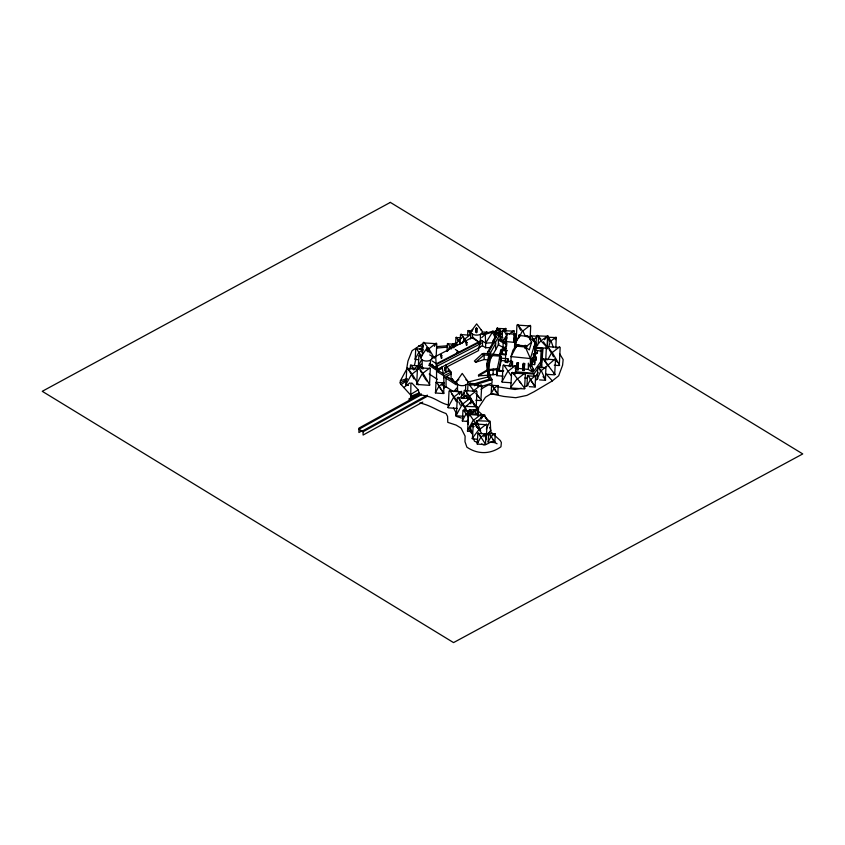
<?xml version="1.0" encoding="UTF-8"?>
<svg xmlns="http://www.w3.org/2000/svg" width="845" height="845" viewBox="0 0 845 845"><rect width="100%" height="100%" fill="white"/><g stroke="black" fill="none" stroke-linecap="round" stroke-linejoin="round"><path stroke-width="1.27" d="M501.645 354.372L501.919 353.125M537.293 378.486L537.758 367.11L545.912 367.659L545.384 380.292L539.564 379.901M516.2 341.517L516.918 325.061L530.692 325.99L530.142 338.655M546.979 348.974L547.528 337.239L556.295 337.599L555.809 348.024M410.269 368.885L410.448 365.315L418.592 365.864L418.476 368.24M436.157 356.653L436.791 343.757L423.018 342.827L422.384 355.724L418.877 355.449L418.359 366.138L420.683 366.286M447.016 351.193L447.385 343.767L453.987 344.211L453.807 347.918M455.518 346.154L455.941 337.493L461.444 337.863M460.039 344.274L460.514 334.557L470.697 335.243L470.528 338.887M461.507 398.365L461.824 391.911L449.033 391.045L448.209 407.829L457.166 408.431M463.778 398.312L464.158 390.559L476.96 391.425L476.2 406.91M467.602 335.549L467.834 330.796L472.492 331.113M470.802 403.825L471.056 398.66L457.282 397.731L456.395 415.793L463.916 416.3M470.982 413.3L471.098 410.923M477.647 386.281L477.763 383.905L469.609 383.355M477.488 409.888L477.605 407.417M481.027 419.194L481.217 415.317L468.426 414.462L467.602 431.235L471.436 431.499M488.199 442.136L488.621 433.474L495.223 433.918L494.8 442.579L489.297 442.21M515.429 373.986L515.809 366.234L503.007 365.378L502.183 382.151L511.14 382.764M526.984 385.309L527.449 375.814L535.603 376.363L535.075 387.042L529.255 386.651M530.259 339.363L530.438 335.803L538.592 336.352L538.233 343.482M545.638 362.051L546.398 346.577L560.172 347.496L559.284 365.558L554.278 365.23M410.913 383.303L410.744 396.358L410.459 398.164L409.086 399.041L410.543 399.759M467.602 390.897L467.972 384.623L481.745 385.552L480.858 400.604L475.851 400.266M486.171 439.822L487.058 424.771L473.284 423.841L472.397 438.893L477.404 439.231M540.515 363.318L541.233 348.879L534.991 347.77M541.222 367.649L541.74 358.871L555.514 359.801L554.626 374.853L545.859 374.261M533.86 346.925L542.701 348.489L541.835 363.107L533.797 374.082L533.797 376.405M542.342 359.231L542.701 348.489M414.525 365.051L415.856 358.766M493.184 369.096L493.11 374.715L493.184 373.743M500.092 353.728L500.356 353.009M503.715 370.797L498.497 370.363L501.222 358.153L508.025 358.829L508.025 361.153L507.602 362.568L505.373 362.347L506.472 333.046L507.063 333.099L506.398 341.591L513.823 342.331L514.489 334.271L507.063 333.532M513.823 342.331L514.489 333.849L515.091 333.912L515.756 337.535L516.147 344.971L526.879 346.049L531.589 342.267L528.495 336.437L519.686 335.56L515.112 342.795M514.415 349.471L515.091 333.912M496.364 331.99L496.691 328.399L506.081 328.768L505.859 331.166M501.719 341.19L502.669 330.68L514.256 331.134L513.897 335.074M547.402 345.51L548.225 336.31L536.638 335.856L535.572 347.675L547.159 348.14M467.718 424.422L469.186 409.909L478.312 409.635L477.7 415.677M411.79 382.912L418.275 389.841L410.3 394.657L401.132 384.591L400.15 382.922L400.435 380.683L406.561 369.445L407.955 361.09L412.064 350.664L422.109 344.147L422.954 345.753M507.602 362.568L508.025 358.829M516.728 367.448L517.172 362.758L518.471 362.885L518.027 369.899L516.728 369.772L516.728 367.448L518.027 367.575L518.027 369.899M518.027 367.575L518.471 362.885M522.886 368.071L523.33 363.382L524.639 363.508L524.196 370.522L522.886 370.385L522.886 368.071L524.196 368.198L524.196 370.522M524.196 368.198L524.639 363.508M499.67 356.157L501.222 356.305L500.927 359.484L499.363 359.326L500.662 349.798L507.137 350.443M503.145 376.173L496.765 375.645L496.765 370.997L499.839 357.213M506.958 351.013L502.099 350.527L501.349 353.865L505.965 354.33L505.796 354.879L499.67 354.266M496.765 375.645L497.05 369.687L489.16 370.459L489.16 375.106L497.05 374.335M499.046 370.247L501.222 360.477L501.222 356.305M487.248 370.532L486.974 363.339L488.801 355.333L487.502 353.833L487.502 352.376L492.667 343.112L492.667 341.454L495.001 337.271L494.99 332.581L497.716 328.378L500.43 330.268L500.43 339.848M490.554 355.344L490.554 358.829L488.431 368.156L488.431 363.508L490.554 352.724L495.614 343.661L494.209 342.246L492.667 343.112M494.494 339.436L495.001 337.271L492.508 332.117L492.91 331.166L495.423 331.631M505.796 354.129L506.472 351.911M505.373 362.347L505.796 360.931L501.222 360.477M518.841 335.792L519.358 334.863L519.728 335.887L518.841 335.792L519.358 334.863L519.728 335.887M517.964 345.594L518.481 344.654L518.851 345.679L517.964 345.594L518.481 344.654L518.851 345.679M516.728 369.772L517.172 362.758M526.879 336.194L526.72 336.701L527.238 335.771L527.607 336.796L527.238 335.771L526.879 336.194L527.766 336.278M524.787 348.246L524.787 345.753L525.674 345.837L524.629 346.26L525.146 345.33L525.674 348.33M526.234 348.182L526.879 346.049M522.886 370.385L523.33 363.382M531.589 342.267L529.297 349.893L525.315 347.02L516.506 346.133L512.947 350.157L511.014 356.601L511.014 362.758M528.495 336.437L535.17 342.743L530.417 358.544L530.417 365.938M532.001 364.343L532.234 358.048L533.86 358.745L533.628 361.787L534.61 362.336L534.61 364.607L532.001 364.343L531.325 366.624M533.343 358.798L533.575 353.611L535.191 354.308L534.969 357.35L535.941 357.9L535.941 360.171L533.343 359.907M535.17 342.743L534.991 354.435L537.388 353.231L537.388 351.52L534.019 347.443M533.628 361.787L533.86 358.745M534.969 357.35L535.191 354.308M534.61 362.336L534.832 361.575L533.86 361.026M535.941 357.9L536.174 357.139L535.191 356.59M534.61 364.607L534.832 361.575M535.941 360.171L536.174 357.139M548.849 346.429L550.359 341.412L555.999 337.155L555.239 339.669M467.602 424.19L468.415 421.951M477.288 411.441L478.09 409.191L471.225 414.082M473.179 412.202L474.066 409.783L476.77 414.303M453.543 391.647L446.054 386.809L446.054 378.233L446.751 376.595L456.997 383.207M537.071 379.532L540.705 371.05L545.606 367.248M470.169 403.002L471.14 400.762L476.907 407.417L475.439 410.765M471.594 426.767L472.999 423.546M481.724 418.307L483.298 414.694L489.498 421.856L486.34 429.08M508.891 365.959L511.204 360.783L512.524 361.575L512.524 366.582M510.211 366.751L512.524 361.575M519.844 336.13L521.893 331.715L530.174 325.293M516.506 346.133L511.014 356.601L530.417 358.544L525.315 347.02M485.949 333.838L486.952 331.937L484.143 334.06M463.229 398.608L465.099 395.164L468.964 399.643M415.043 359.231L418.666 352.692L422.584 349.65M421.75 352.164L422.965 349.978M405.663 384.897L411.367 374.631L418.095 369.413M418.19 365.917L421.222 360.466M434.425 346.365L436.263 343.049L427.992 349.481M416.427 384.116L422.13 373.849L429.82 367.881M447.417 351.193L449.762 346.957L453.733 343.873L451.969 347.052M455.381 345.975L458.317 340.683L461.296 338.37M461.919 343.566L464.19 339.479L470.316 334.726M435.312 392.788L438.946 386.249L443.847 382.447L442.03 385.721M447.956 407.48L453.649 397.224L461.338 391.256L459.437 394.678M456.12 415.423L462.257 404.385L470.538 397.963M467.517 399.02L468.785 396.738L476.474 390.77M462.257 420.842L465.891 414.303L469.809 411.272M467.348 430.897L473.042 420.641L480.731 414.673M483.615 415.941L478.365 411.198L478.608 407.66L485.452 397.287L491.051 393.77L493.987 388.478L497.958 385.394M501.93 381.813L507.623 371.557L515.323 365.589M477.129 443.868L480.763 437.33L485.664 433.527L483.847 436.802M488.072 441.956L491.008 436.664L494.98 433.58M526.762 386.281L530.396 379.743L535.286 375.94M547.687 359.854L551.362 353.221L559.644 346.799M492.667 341.454L494.209 340.577L496.3 336.838L494.99 332.581L497.716 328.378L498.751 336.373L494.99 332.581M500.43 330.268L498.751 333.279L492.508 332.117L485.262 334.261L481.946 334.409L492.91 331.166M487.502 352.376L489.097 351.404L494.209 342.246M495.614 349.767L495.614 342.003L500.43 333.374M505.004 348.309L498.36 344.855L498.36 340.208L499.036 338.982L507.032 343.26M490.554 358.829L499.036 343.63M524.629 346.26L525.146 345.33L525.516 346.344M515.038 343.778L519.686 335.56M458.402 352.376L457.525 350.897L456.638 353.284M491.41 347.464L485.643 347.781L485.643 343.112L492.508 332.117M421.011 356.674L426.524 348.774M456.934 380.989L462.226 373.416L467.655 381.158M540.441 362.209L532.403 373.173L515.45 371.768M535.265 376.733L538.18 372.74M471.352 330.923L476.654 323.888L481.639 330.469M510.464 387.623L516.601 379.585L524.882 373.163M472.123 438.523L478.249 430.485L486.53 424.063M545.173 367.533L554.985 359.104M478.302 343.207L480.382 340.567L482.474 341.063L482.474 345.732L485.643 347.781M421.211 363.994L418.328 367.607L422.194 366.92L423.482 368.811M502.226 341.19L506.398 336.183M512.197 332.55L513.866 330.553L509.197 334.071M535.371 347.369L540.367 341.359L547.835 335.729L544.497 339.732M456.754 388.077L454.124 391.203L457.525 390.305L457.525 384.327M460.926 396.632L464.063 392.914M441.28 358.343L440.678 355.46L441.322 354.763L441.956 357.995M466.429 345.362L465.827 342.489L466.461 341.781L467.095 345.013M504.032 341.655L503.102 342.669L503.102 347.316M481.671 337.683L485.262 334.261L485.643 343.112L492.572 342.743M500.356 354.911L483.752 353.4L482.168 353.907L474.394 361.016L475.587 362.273L484.153 359.547L487.639 359.875M475.587 362.273L484.153 354.9L488.801 355.333L488.801 359.981M436.548 383.229L436.548 371.145L441.956 367.026L443.847 375.856L443.847 382.869M462.595 398.544L466.419 395.207L468.014 398.481M473.633 423.567L469.968 426.767L472.587 433.39M486.224 435.027L490.998 430.855L489.635 427.401M468.553 414.821L474.932 409.73L475.619 412.043M413.385 369.254L418.286 365.452M533.375 339.743L538.276 335.94M474.52 385.774L477.457 383.493M472.936 391.277L481.217 384.855M403.857 387.496L409.962 382.827M499.712 332.867L505.754 328.304M503.261 340.788L506.989 337.968M419.627 349.334L423.377 346.556L418.655 345.763M401.132 384.591L406.424 380.915M501.581 349.407L506.799 345.848M502.976 350.316L506.166 348.14M491.051 393.77L503.694 396.421L515.735 397.72L526.857 395.418L534.051 391.742L552.355 380.894L558.682 375.771L562.59 365.241L563.15 359.569L559.548 353.622M535.741 380.176L537.895 378.782M432.006 360.868L436.432 363.72L478.619 341.94L472.746 337.218L471.996 337.662L478.619 341.94L479.643 344.19L479.643 347.57L437.457 369.349L437.457 365.969L436.432 364.522L478.619 342.753M487.945 377.229L487.639 369.698L478.46 374.979L478.555 375.877L487.734 370.585M362.389 430.623L358.924 432.534L358.924 428.119L421.159 393.749L421.159 394.879L358.924 429.249L363.086 431.763L427.369 396.263C435.259 397.953 441.196 403.804 449.223 405.082M422.775 402.083L363.086 435.048L363.086 430.633L427.369 395.133L427.369 396.263L419.088 394.425L410.744 396.358L419.088 392.936L418.275 389.841M431.763 358.407L435.682 356.347L436.432 368.684M428.035 352.038L428.035 348.298L427.433 347.918L426.767 348.256L426.767 350.749M476.485 328.166L476.411 328.895L477.087 328.547L475.82 328.515L475.82 332.254L476.411 332.634L477.087 332.286L477.087 328.547L476.453 327.807L475.82 328.515L476.411 328.895L476.411 332.634M433.316 357.625L472.746 337.218M440.678 355.46L441.956 355.502L441.28 355.851L441.354 355.122M465.827 342.489L467.095 342.521L466.429 342.869L466.503 342.14M437.457 365.969L479.643 344.19M436.421 367.258L435.745 367.607L435.788 366.519L436.421 367.258L435.788 366.519L435.154 367.226L435.819 366.878L435.819 369.371M478.302 347.887L482.474 345.732M441.703 368.483L436.548 371.145L443.847 375.856L451.072 372.138L445.664 365.114M446.012 371.663L446.012 367.924L445.41 367.533L444.745 367.881L444.745 370.374M446.973 366.857L478.619 350.517L478.619 348.108M449.498 370.585L443.298 373.786L438.122 370.448M443.847 377.799L451.072 374.071M452.276 379.384L451.61 379.722L452.244 379.025L452.878 379.764L452.202 380.113L452.244 379.025L452.878 379.764M446.054 386.809L443.847 387.95L443.847 385.415M533.301 369.043L533.301 370.617L531.579 371.504L531.579 369.93L533.301 369.043L530.607 363.403M524.808 386.799L528.188 385.066M400.15 382.922L407.132 379.595M453.797 346.207L457.071 344.686M409.086 399.041L419.088 394.425L419.088 392.936M410.459 398.164L419.088 394.425M495.001 337.271L496.3 336.838M408.885 368.684L411.198 367.913M473.179 384.243L490.089 378.93L488.156 375.603L489.561 375.254L492.033 379.511L492.033 383.123L480.816 386.651M477.076 384.211L492.033 379.511M400.435 380.683L407.258 378.623M456.332 342.975L452.698 344.031L455.983 344.517M490.089 380.25L488.156 376.933L488.156 374.578L489.561 374.219L488.431 363.508M467.697 382.141L488.156 376.933M521.312 388.204L515.059 389.503L497.282 386.714M489.065 369.561L497.293 368.631M436.59 346.651L446.836 345.785M436.844 348.055L447.787 347.115M478.555 375.877L487.734 375.243M477.372 413.818L468.288 414.399L468.626 416.807M474.108 426.598L469.693 426.45L469.915 430.887M482.495 332.043L487.153 332.222M422.711 349.228L415.729 348.753L415.201 359.442L418.697 359.685M418.264 369.233L406.741 368.452L405.917 385.236L408.484 385.404M469.936 410.839L462.944 410.374L462.426 421.063L468.246 421.454M490.269 355.428L500.071 356.157M496.765 370.997L503.145 371.525M514.637 372.487L533.797 374.082M524.861 377.979L527.417 378.201M519.886 335.37L518.999 335.285L518.999 337.778M515.756 337.535L515.154 337.894L514.489 333.849M505.796 341.105L506.398 341.591M513.823 341.908L514.415 341.971M518.112 345.077L518.999 345.172M534.019 353.706L535.17 353.823M504.528 354.499L502.099 354.256L502.099 350.527M499.363 357.488L500.927 357.646M508.025 361.153L511.626 361.523M505.363 361.195L507.581 361.417M516.876 364.269L518.186 364.396M523.034 364.882L524.344 365.019M516.876 366.593L518.186 366.719M523.034 367.205L524.344 367.343M514.848 368.061L517.172 368.293M518.471 368.431L523.33 368.916M524.639 369.043L528.347 369.423L531.579 371.504M534.991 350.094L541.233 351.203M499.458 336.838L502.87 337.535M492.371 385.679L488.685 384.908A49.918 28.825 0 0 0 481.006 389.302M419.849 403.002C429.228 404.818 437.192 410.438 446.033 413.543L447.554 416.374L447.787 422.352L456.12 425.098L461.085 428.14L465.109 436.126L464.982 441.713L466.873 447.163C477.731 454.578 490.417 454.378 500.958 446.794L501.36 442.516L500.314 440.541L494.959 435.682M461.307 418.021L455.962 416.258L455.814 412.318L453.438 407.892M478.08 442.695L474.446 441.217L473.284 437.963M481.513 444.016C485.305 446.635 488.917 442.336 492.54 441.386L497.061 443.773M533.343 354.372L534.969 355.069M532.001 358.808L533.628 359.505M498.36 340.208L506.894 344.644M466.535 421.222L468.626 422.511M480.837 340.007L485.643 343.112M478.619 346.904L479.643 347.57M455.318 349.471L457.525 350.897M447.945 370.11L451.072 372.138L451.072 379.215M429.344 363.477L438.935 369.677M430.042 364.396L438.566 369.899M428.647 365.114L438.238 371.304M453.195 380.831L456.891 383.218M456.712 383.493L446.751 376.595M446.054 378.233L456.247 384.813M429.197 374.05L437.33 379.289M536.343 352.534L537.388 353.231M489.963 431.172L493.237 434.14M487.079 434.172L488.959 435.872M489.097 351.404L490.554 352.724M494.209 340.577L495.614 342.003M485.357 417.631L488.854 421.222M482.168 353.907L483.351 355.153M540.811 339.003L537.346 335.317L541.465 341.401L547.539 347.855M500.61 332.898L502.247 334.641M546.366 374.293L552.355 380.894M476.474 426.197L477.943 427.887M469.725 431.045L472.693 434.478M544.867 361.237L548.764 366.191M513.982 374.303L512.419 372.318L524.935 388.594M475.809 393.347L481.27 400.287M476.411 426.197L477.964 428.183M481.903 433.548L474.066 423.229M547.18 345.964L552.683 353.316L559.696 365.241M554.985 358.935L557.341 362.093M530.903 335.444L537.716 345.837M553.475 372.434L555.038 374.536L542.522 358.259M543.029 376.627L545.638 380.102L541.487 371.103L538.233 366.751L539.786 370.131M527.914 375.444L535.318 386.852L532.72 383.376M519.432 381.243L521.006 383.345M503.747 364.808L511.457 376.067M470.897 333.912L468.299 330.437L470.676 334.472M465.162 339.542L461.095 334.102L464.993 340.725M495.35 390.717L496.659 392.481M447.765 343.471L451.515 348.9M470.084 382.996L471.383 384.739M477.34 395.037L478.914 397.139M468.753 384.01L474.246 391.362M464.898 389.999L470 396.823L475.872 406.794M423.81 342.214L429.302 349.566L434.404 358.238M489.001 433.179L495.001 442.421L493.026 439.78M469.155 413.892L476.876 425.151M449.762 390.474L457.472 401.745M476.411 425.943L477.869 427.897M463.419 410.015L468.447 417.388M416.194 348.393L421.222 355.766M419.352 355.08L421.296 357.688M436.474 381.951L443.878 393.358L441.28 389.883M418.243 367.11L423.345 373.934L429.862 385.014M424.76 378.19L426.947 381.116M410.913 364.955L414.166 369.307M432.112 364.301L434.066 367.184M543.409 341.76L545.479 344.813M503.377 330.141L506.81 335.212M497.261 327.966L498.603 329.941M549.102 349.217L551.014 352.471M552.292 354.636L553.57 356.801M532.688 338.465L535.054 342.5M530.29 379.479L532.065 382.51M497.98 394.235L491.98 384.993L494.79 389.767M460.631 343.588L456.321 337.197L458.56 341.01M466.852 393.316L468.151 395.534M469.461 397.752L470.76 399.97M465.479 407.723L458.074 397.118L463.82 406.878M485.695 444.449L478.291 433.031L480.066 436.062M428.911 350.886L430.189 353.062M451.716 393.802L456.279 401.565M438.249 384.982L440.625 389.017M420.197 370.427L421.497 372.645M422.806 374.863L424.105 377.081M412.698 367.976L413.881 369.994M418.455 384.686L412.582 374.715L407.48 367.892L410.733 373.427M412.043 375.645L413.997 378.972M457.525 390.305L458.655 392.407M471.542 412.73L469.841 409.445L472.101 414.05M525.548 336.511L523.203 331.8L517.71 324.459L520.636 330.332M458.772 401.882L460.367 405.167M531.579 369.93L528.347 363.16L528.347 369.423M485.981 418.19L484.618 414.747L476.971 421.423L480.615 430.633M474.193 405.41L472.366 400.805L465.268 407.005L468.457 415.064M553.285 347.306L551.193 341.443L548.067 336.838L549.725 341.517M486.974 363.339L488.156 374.578M445.41 367.533L444.745 367.881L445.347 368.272L445.347 372.011M427.433 347.918L426.767 348.256L427.359 351.14M490.691 430.496L490.227 421.222L476.379 420.736L476.559 424.222M478.006 415.434L477.583 406.825L464.718 406.371L464.961 411.293M541.835 364.269L541.835 367.755M535.065 348.14L535.065 354.404M533.575 353.611L533.575 359.146M532.234 358.048L532.234 363.582M516.147 344.971L516.147 347.475M489.561 374.219L489.561 375.254M484.153 354.9L484.153 359.547M480.816 329.772A5.588 3.222 0 0 1 480.382 334.324L480.382 343.693M472.936 329.518A5.588 3.222 0 0 0 472.492 334.071L472.492 337.82M465.637 385.077L465.637 391.055M430.39 360.213L430.39 364.86M422.194 359.949L422.194 369.043M480.382 334.324A5.588 3.222 0 0 1 472.492 334.071M429.704 354.911A5.809 3.348 0 0 1 431.383 359.558A5.809 3.348 0 0 1 423.345 360.519A5.809 3.348 0 0 1 421.666 355.882M481.333 343.059A5.588 3.222 0 0 1 479.178 344.168M465.891 379.754A5.809 3.348 0 0 1 466.398 384.686A5.809 3.348 0 0 1 457.842 384.549A5.809 3.348 0 0 1 458.824 379.637M427.401 347.559L427.359 348.647L428.035 348.298L427.401 347.559M445.378 367.184L445.347 368.272L446.012 367.924L445.378 367.184M417.504 367.67L416.68 384.454L429.482 385.32L430.306 368.536L417.504 367.67M436.009 382.32L435.481 392.999L443.636 393.548L444.153 382.859L436.009 382.32M477.826 433.4L477.298 444.09L485.452 444.639L485.97 433.95L477.826 433.4M491.6 385.288L491.177 393.95L497.779 394.393L498.201 385.732L491.6 385.288M511.626 372.93L510.739 387.982L524.513 388.911L525.4 373.86L511.626 372.93M390.348 202.399L42.25 391.309L453.543 642.601L802.75 453.923L390.348 202.399"/></g></svg>
